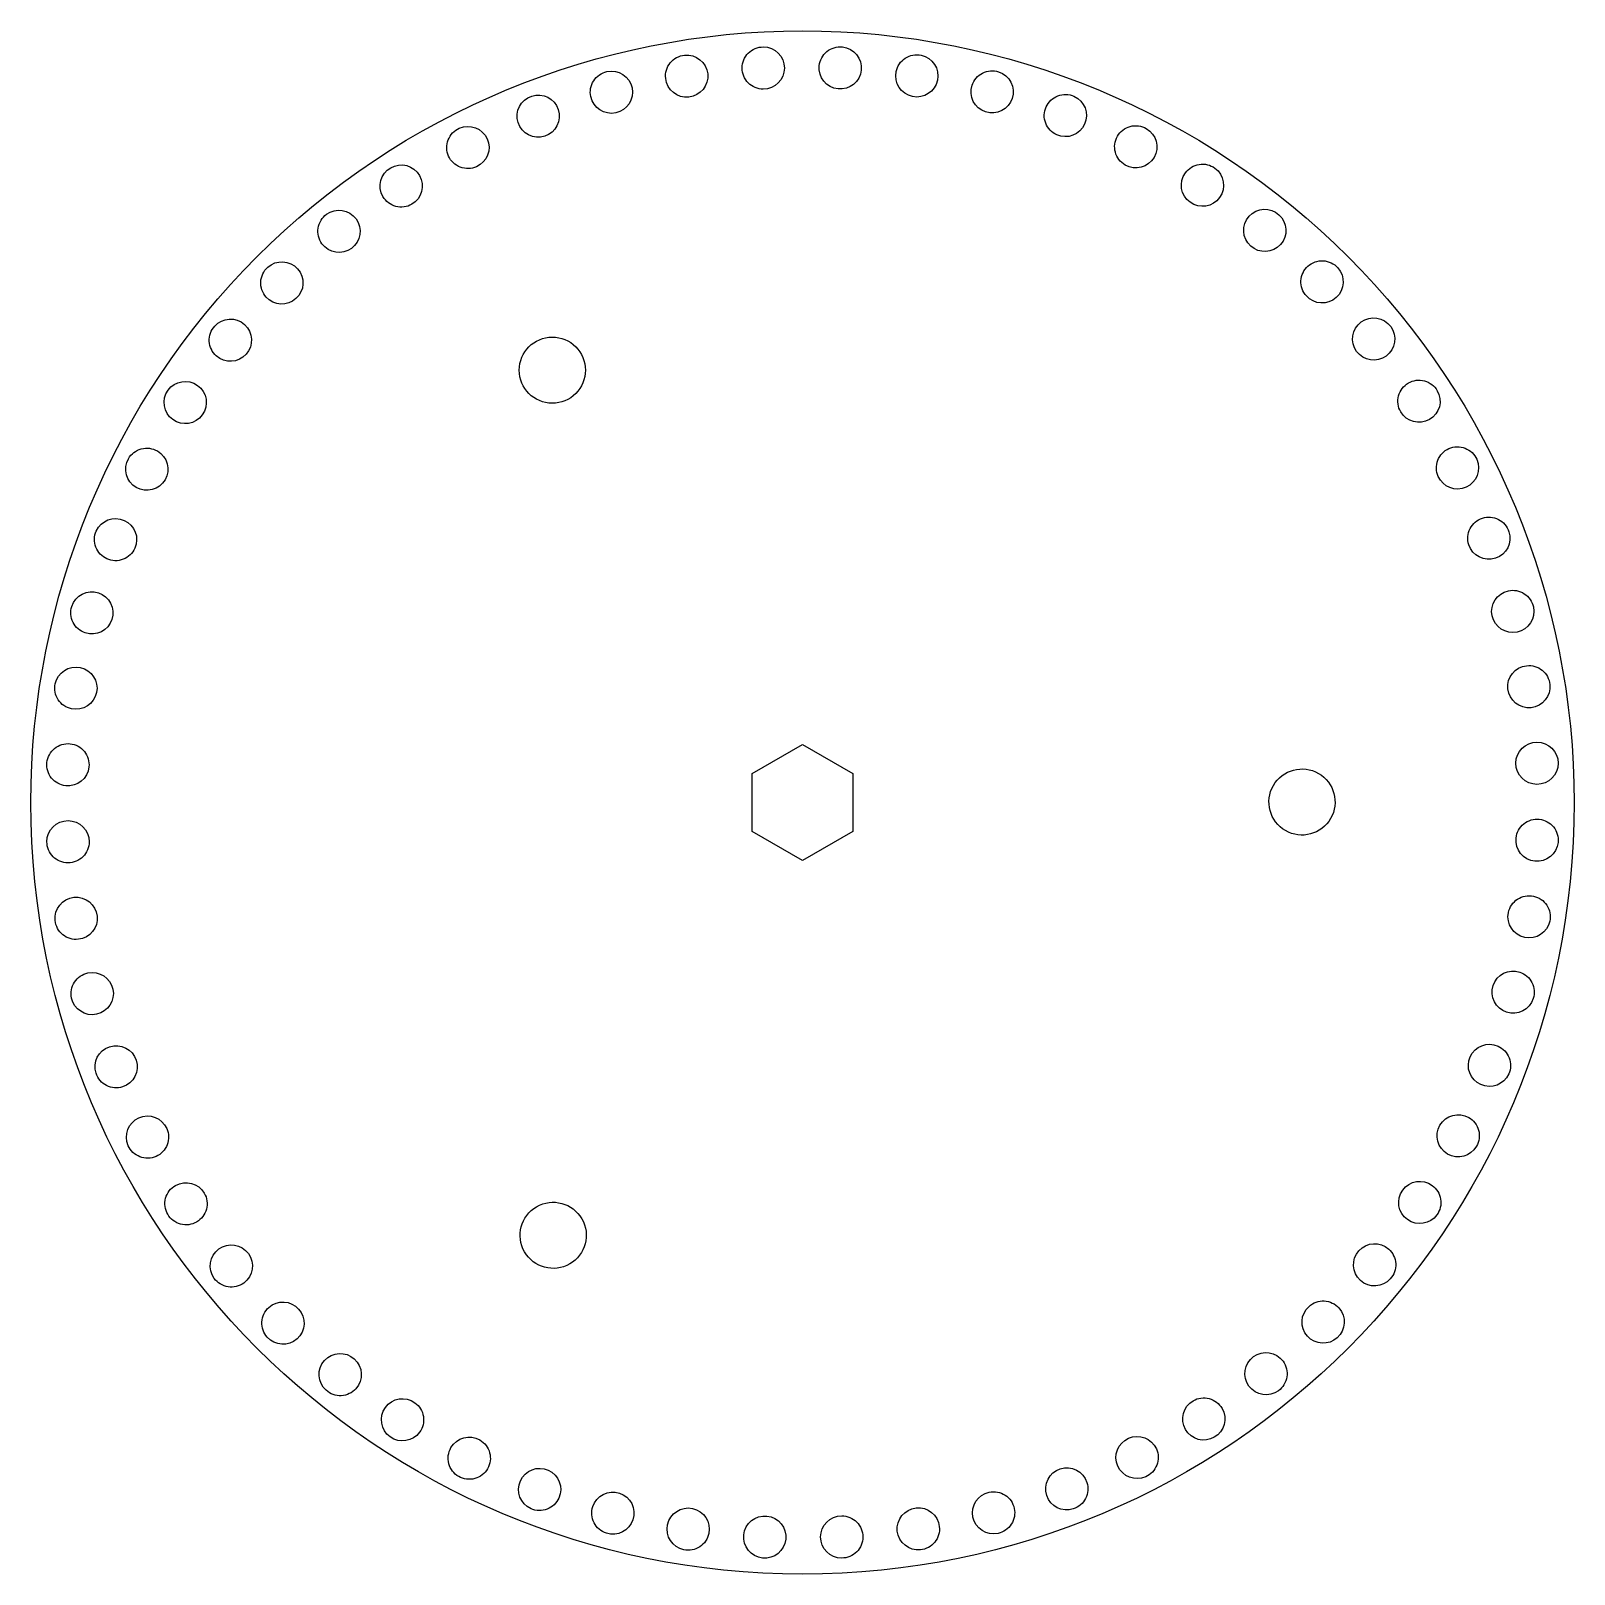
# Model space of a CAD drawing. Extents: x 3 to 143, y 3 to 143.
import ezdxf

# ---------------------------------------------------------------- set-up
doc = ezdxf.new("R2010")
doc.units = 0
doc.layers.add('Layer_1', color=7, linetype='CONTINUOUS')

msp = doc.modelspace()

# ---------------------------------------------------------------- linework, layer by layer
at = {"layer": 'Layer_1', "color": 7}
for points in [[(64.462332, 139.139862)], [(71.418077, 139.676988)], [(78.391859, 139.484102)], [(57.600842, 137.878601)], [(85.307277, 138.563313)], [(50.908775, 135.907028)], [(92.088561, 136.924711)], [(98.661417, 134.586248)], [(44.459453, 133.246746)], [(104.953831, 131.573545)], [(38.323538, 129.926897)], [(110.896862, 127.919609)], [(32.568257, 125.983862)], [(116.425392, 123.664475)], [(27.256659, 121.460831)], [(121.478857, 118.854761)], [(22.446945, 116.407365)], [(126.001886, 113.543163)], [(53.369853, 112.266148)], [(18.191813, 110.878829)], [(129.944927, 107.787879)], [(14.537877, 104.935803)], [(133.264773, 101.651967)], [(11.525172, 98.643392)], [(135.925055, 95.202645)], [(9.186711, 92.070533)], [(137.896624, 88.510578)], [(7.548107, 85.289252)], [(139.157885, 81.649085)], [(6.627319, 78.373837)], [(77.622985, 70.414984), (73.064723, 67.783271), (68.506462, 70.414984), (68.506461, 75.678411), (73.064723, 78.310124), (77.622984, 75.678411)], [(139.695013, 74.693345)], [(143.064726, 73.046692)], [(6.434433, 71.40005)], [(116.8772, 70.493233)], [(139.502129, 67.719563)], [(6.971562, 64.444307)], [(138.58134, 60.804145)], [(8.232825, 57.582817)], [(136.942738, 54.022858)], [(10.204393, 50.89075)], [(134.604274, 47.450005)], [(12.864676, 44.44143)], [(131.591572, 41.157591)], [(16.184525, 38.305512)], [(48.947117, 36.380714)], [(127.937636, 35.21456)], [(20.127563, 32.550227)], [(123.682501, 29.686025)], [(24.650594, 27.238634)], [(118.872788, 24.632565)], [(29.704052, 22.428919)], [(113.561193, 20.109534)], [(35.232585, 18.173784)], [(107.805907, 16.166496)], [(41.175616, 14.519848)], [(101.669992, 12.846647)], [(47.468033, 11.507143)], [(95.220672, 10.186364)], [(54.040889, 9.168684)], [(60.822171, 7.53008)], [(88.528603, 8.214795)], [(67.737588, 6.609293)], [(74.71137, 6.416406)], [(81.667113, 6.953537)]]:
    msp.add_lwpolyline(points, close=True, dxfattribs=at)
for points in [[(23.567245, 122.54417), (36.694792, 135.671718), (54.499567, 143.046697), (73.064722, 143.046697)], [(73.064722, 143.046697), (91.629878, 143.046697), (109.434653, 135.671718), (122.562201, 122.544171)], [(68.148969, 141.0311), (68.508102, 141.390232), (68.995191, 141.59199), (69.503081, 141.59199)], [(69.503081, 141.59199), (70.560706, 141.591987), (71.418078, 140.734612), (71.418077, 139.676988)], [(75.282202, 141.17251), (75.676907, 141.492135), (76.182417, 141.641874), (76.687525, 141.588784)], [(76.687525, 141.588784), (77.739355, 141.478231), (78.502412, 140.535933), (78.391859, 139.484102)], [(60.653316, 138.739512), (60.600226, 139.244621), (60.749965, 139.750131), (61.069591, 140.144836)], [(61.069591, 140.144836), (61.389216, 140.539541), (61.852548, 140.791109), (62.357656, 140.844198)], [(62.357656, 140.844198), (63.409485, 140.954746), (64.351779, 140.19169), (64.462332, 139.139862)], [(67.588077, 139.676988), (67.588077, 140.184879), (67.789836, 140.671967), (68.148969, 141.0311)], [(74.582841, 139.884446), (74.63593, 140.389554), (74.887497, 140.852884), (75.282202, 141.17251)], [(81.560972, 139.359615), (81.666569, 139.856407), (81.965189, 140.290903), (82.391142, 140.567519)], [(82.391142, 140.567519), (82.817094, 140.844136), (83.335486, 140.940214), (83.832278, 140.834618)], [(83.832278, 140.834618), (84.86679, 140.614724), (85.52717, 139.597827), (85.307277, 138.563313)], [(54.121638, 138.523433), (54.398255, 138.949386), (54.832751, 139.248007), (55.329542, 139.353603)], [(55.329542, 139.353603), (56.364054, 139.573493), (57.380949, 138.913113), (57.600842, 137.878601)], [(62.758, 137.035177), (61.706168, 136.924624), (60.76387, 137.687681), (60.653316, 138.739512)], [(64.462332, 139.139862), (64.572885, 138.088031), (63.80983, 137.145732), (62.758, 137.035177)], [(68.148971, 138.322878), (67.789838, 138.68201), (67.588078, 139.169098), (67.588077, 139.676988)], [(71.418077, 139.676988), (71.418076, 138.619366), (70.560705, 137.761994), (69.503084, 137.76199)], [(76.287181, 137.779766), (75.235349, 137.890316), (74.47229, 138.832614), (74.582841, 139.884446)], [(78.391859, 139.484102), (78.281306, 138.432272), (77.339011, 137.669216), (76.287181, 137.779766)], [(83.035977, 137.088312), (82.001463, 137.308204), (81.341081, 138.325101), (81.560972, 139.359615)], [(88.446016, 138.108246), (88.602962, 138.591278), (88.945365, 138.99218), (89.397898, 139.222757)], [(89.397898, 139.222757), (89.850431, 139.453334), (90.376026, 139.494699), (90.859058, 139.337753)], [(90.859058, 139.337753), (91.864919, 139.010927), (92.415386, 137.930572), (92.088561, 136.924711)], [(48.495738, 137.136534), (49.501598, 137.463355), (50.581951, 136.912887), (50.908775, 135.907028)], [(53.85454, 137.082297), (53.748944, 137.579089), (53.845022, 138.097481), (54.121638, 138.523433)], [(57.600842, 137.878601), (57.820733, 136.84409), (57.160356, 135.827195), (56.125845, 135.6073)], [(69.503084, 137.76199), (68.995194, 137.761989), (68.508105, 137.963746), (68.148971, 138.322878)], [(85.307277, 138.563313), (85.087383, 137.528802), (84.070489, 136.868422), (83.035977, 137.088312)], [(89.675524, 135.695206), (88.669662, 136.022029), (88.119193, 137.102384), (88.446016, 138.108246)], [(96.225707, 137.152956), (96.699863, 137.334968), (97.226903, 137.321167), (97.690883, 137.114589)], [(47.26623, 134.723494), (46.939407, 135.729356), (47.489876, 136.80971), (48.495738, 137.136534)], [(50.908775, 135.907028), (51.235597, 134.901168), (50.685131, 133.820815), (49.679272, 133.49399)], [(56.125845, 135.6073), (55.091332, 135.387406), (54.074435, 136.047785), (53.85454, 137.082297)], [(92.088561, 136.924711), (91.761737, 135.918852), (90.681384, 135.368384), (89.675524, 135.695206)], [(95.124175, 134.678873), (94.942163, 135.153029), (94.955964, 135.680069), (95.162541, 136.144049)], [(95.162541, 136.144049), (95.369118, 136.60803), (95.75155, 136.970945), (96.225707, 137.152956)], [(97.690883, 137.114589), (98.65707, 136.684412), (99.091593, 135.552436), (98.661417, 134.586248)], [(41.931118, 134.217289), (42.897307, 134.647459), (44.029279, 134.212933), (44.459453, 133.246746)], [(49.679272, 133.49399), (48.673411, 133.167165), (47.593055, 133.717633), (47.26623, 134.723494)], [(96.133083, 133.615709), (95.669102, 133.822286), (95.306187, 134.204718), (95.124175, 134.678873)], [(98.661417, 134.586248), (98.231242, 133.620063), (97.09927, 133.185538), (96.133083, 133.615709)], [(102.799756, 134.380795), (103.29034, 134.512246), (103.813051, 134.44343), (104.252897, 134.189484)], [(40.960576, 131.688946), (40.753998, 132.152927), (40.740198, 132.679967), (40.92221, 133.154124)], [(40.92221, 133.154124), (41.104222, 133.62828), (41.467137, 134.010712), (41.931118, 134.217289)], [(44.459453, 133.246746), (44.889625, 132.28056), (44.455103, 131.148587), (43.488919, 130.71841)], [(101.445646, 132.035406), (101.314194, 132.525989), (101.383009, 133.048699), (101.636953, 133.488545)], [(101.636953, 133.488545), (101.890898, 133.928391), (102.309171, 134.249343), (102.799756, 134.380795)], [(104.252897, 134.189484), (105.168825, 133.660669), (105.482644, 132.489474), (104.953831, 131.573545)], [(42.023743, 130.680041), (41.549587, 130.862052), (41.167154, 131.224966), (40.960576, 131.688946)], [(102.337896, 130.872606), (101.89805, 131.126551), (101.577098, 131.544822), (101.445646, 132.035406)], [(35.006662, 128.011899), (34.47785, 128.927829), (34.79167, 130.099025), (35.707599, 130.627838)], [(35.707599, 130.627838), (36.62353, 131.15665), (37.794726, 130.842827), (38.323538, 129.926897)], [(43.488919, 130.71841), (43.024939, 130.511832), (42.497899, 130.49803), (42.023743, 130.680041)], [(104.953831, 131.573545), (104.425018, 130.657617), (103.253825, 130.343796), (102.337896, 130.872606)], [(107.798327, 130.170826), (108.096857, 130.581718), (108.546387, 130.857191), (109.048024, 130.936642)], [(109.048024, 130.936642), (109.549661, 131.016094), (110.062315, 130.893016), (110.473206, 130.594485)], [(110.473206, 130.594485), (111.328842, 129.972828), (111.518519, 128.775245), (110.896862, 127.919609)], [(38.323538, 129.926897), (38.852348, 129.010968), (38.538529, 127.839777), (37.622603, 127.310962)], [(108.221988, 127.49595), (107.366351, 128.117606), (107.176671, 129.315189), (107.798327, 130.170826)], [(36.169464, 127.119652), (35.67888, 127.251103), (35.260608, 127.572054), (35.006662, 128.011899)], [(110.896862, 127.919609), (110.275206, 127.063974), (109.077625, 126.874295), (108.221988, 127.49595)], [(29.127563, 125.157826), (29.207015, 125.659464), (29.482488, 126.108994), (29.89338, 126.407524)], [(29.89338, 126.407524), (30.749018, 127.02918), (31.946601, 126.8395), (32.568257, 125.983862)], [(37.622603, 127.310962), (37.182758, 127.057017), (36.660048, 126.9882), (36.169464, 127.119652)], [(113.72089, 123.522737), (112.934921, 124.230426), (112.871462, 125.441275), (113.57915, 126.227245)], [(113.57915, 126.227245), (114.28684, 127.013213), (115.497689, 127.076671), (116.283658, 126.368982)], [(116.283658, 126.368982), (117.069625, 125.661292), (117.133082, 124.450443), (116.425392, 123.664475)], [(29.469722, 123.732642), (29.17119, 124.143534), (29.048112, 124.656188), (29.127563, 125.157826)], [(32.568257, 125.983862), (33.189914, 125.128225), (33.000235, 123.930642), (32.144598, 123.308986)], [(32.144598, 123.308986), (31.288962, 122.687329), (30.091379, 122.877006), (29.469722, 123.732642)], [(116.425392, 123.664475), (115.717703, 122.87851), (114.506858, 122.815052), (113.72089, 123.522737)], [(3.064721, 73.046692), (3.06472, 91.611847), (10.439698, 109.416623), (23.567245, 122.54417)], [(24.552153, 121.602574), (25.338123, 122.310261), (26.548971, 122.246801), (27.256659, 121.460831)], [(118.91609, 121.701004), (119.293526, 122.040849), (119.790506, 122.216839), (120.2977, 122.190258)], [(120.2977, 122.190258), (120.804894, 122.163678), (121.280755, 121.936703), (121.6206, 121.559267)], [(122.562201, 122.544171), (135.689748, 109.416623), (143.064727, 91.611848), (143.064726, 73.046692)], [(23.921159, 120.279672), (23.94774, 120.786867), (24.174715, 121.262729), (24.552153, 121.602574)], [(27.256659, 121.460831), (27.964348, 120.674863), (27.90089, 119.464014), (27.114922, 118.756325)], [(118.2851, 120.378104), (118.311681, 120.885298), (118.538654, 121.361159), (118.91609, 121.701004)], [(121.6206, 121.559267), (122.328287, 120.773297), (122.264827, 119.562448), (121.478857, 118.854761)], [(24.410415, 118.89806), (24.070569, 119.275496), (23.894578, 119.772476), (23.921159, 120.279672)], [(118.774355, 118.996495), (118.43451, 119.37393), (118.25852, 119.87091), (118.2851, 120.378104)], [(27.114922, 118.756325), (26.328954, 118.048636), (25.118106, 118.112093), (24.410415, 118.89806)], [(121.478857, 118.854761), (120.69289, 118.147074), (119.482045, 118.210531), (118.774355, 118.996495)], [(19.253185, 114.884021), (19.226604, 115.391216), (19.402594, 115.888197), (19.74244, 116.265633)], [(19.74244, 116.265633), (20.450131, 117.051598), (21.660978, 117.115053), (22.446945, 116.407365)], [(22.446945, 116.407365), (23.232911, 115.699676), (23.29637, 114.488831), (22.588685, 113.702862)], [(123.327014, 113.966821), (122.705357, 114.822458), (122.895035, 116.02004), (123.750671, 116.641698)], [(123.750671, 116.641698), (124.606308, 117.263354), (125.803891, 117.073674), (126.425547, 116.218037)], [(126.425547, 116.218037), (127.047201, 115.362399), (126.857522, 114.164818), (126.001886, 113.543163)], [(19.884178, 113.56112), (19.506741, 113.900965), (19.279766, 114.376827), (19.253185, 114.884021)], [(47.369851, 112.266148), (47.369851, 113.923002), (48.712997, 115.266148), (50.369851, 115.266148)], [(50.369851, 115.266148), (51.1655, 115.266148), (51.928562, 114.950078), (52.491172, 114.387469)], [(22.588685, 113.702862), (21.880997, 112.916892), (20.670148, 112.853432), (19.884178, 113.56112)], [(52.491172, 114.387469), (53.053782, 113.82486), (53.369852, 113.061798), (53.369853, 112.266148)], [(126.001886, 113.543163), (125.14625, 112.92151), (123.948671, 113.111188), (123.327014, 113.966821)], [(50.369851, 109.266149), (48.712997, 109.266149), (47.369851, 110.609295), (47.369851, 112.266148)], [(53.369853, 112.266148), (53.369852, 111.470499), (53.053782, 110.707437), (52.491172, 110.144828)], [(15.516936, 110.455176), (16.138594, 111.310811), (17.336177, 111.500487), (18.191813, 110.878829)], [(18.191813, 110.878829), (19.047443, 110.257172), (19.23712, 109.059596), (18.615469, 108.203961)], [(127.137679, 109.941952), (127.26913, 110.432536), (127.59008, 110.850809), (128.029925, 111.104755)], [(128.029925, 111.104755), (128.469771, 111.3587), (128.992481, 111.427516), (129.483065, 111.296064)], [(129.483065, 111.296064), (129.973649, 111.164613), (130.391921, 110.843661), (130.645866, 110.403815)], [(15.940595, 107.780299), (15.084958, 108.401956), (14.895279, 109.599539), (15.516936, 110.455176)], [(52.491172, 110.144828), (51.928562, 109.582219), (51.1655, 109.266148), (50.369851, 109.266149)], [(127.328991, 108.488814), (127.075045, 108.928659), (127.006228, 109.451368), (127.137679, 109.941952)], [(130.645866, 110.403815), (131.174676, 109.487885), (130.860855, 108.316692), (129.944927, 107.787879)], [(18.615469, 108.203961), (17.993813, 107.348325), (16.796232, 107.158645), (15.940595, 107.780299)], [(129.944927, 107.787879), (129.028998, 107.259069), (127.857805, 107.572887), (127.328991, 108.488814)], [(11.921936, 104.234869), (12.175882, 104.674714), (12.594154, 104.995665), (13.084738, 105.127115)], [(13.084738, 105.127115), (13.575322, 105.258566), (14.098032, 105.189749), (14.537877, 104.935803)], [(130.698064, 104.087674), (130.880075, 104.561831), (131.242989, 104.944263), (131.70697, 105.150841)], [(131.70697, 105.150841), (132.17095, 105.357419), (132.69799, 105.37122), (133.172146, 105.189208)], [(133.172146, 105.189208), (133.646303, 105.007197), (134.028735, 104.644282), (134.235312, 104.180301)], [(12.622878, 101.618931), (11.706947, 102.147743), (11.393125, 103.318938), (11.921936, 104.234869)], [(14.537877, 104.935803), (15.453804, 104.406991), (15.767625, 103.2358), (15.238816, 102.31987)], [(130.736433, 102.622498), (130.529855, 103.086478), (130.516053, 103.613518), (130.698064, 104.087674)], [(134.235312, 104.180301), (134.665483, 103.214114), (134.230958, 102.082142), (133.264773, 101.651967)], [(15.238816, 102.31987), (14.710004, 101.40394), (13.538809, 101.090119), (12.622878, 101.618931)], [(133.264773, 101.651967), (132.298586, 101.221792), (131.166611, 101.656313), (130.736433, 102.622498)], [(8.996831, 97.672856), (9.427008, 98.639044), (10.558984, 99.073567), (11.525172, 98.643392)], [(11.525172, 98.643392), (12.491359, 98.213217), (12.925884, 97.081243), (12.495712, 96.115055)], [(133.627011, 97.893306), (133.857588, 98.34584), (134.258489, 98.688243), (134.741521, 98.84519)], [(134.741521, 98.84519), (135.224553, 99.002137), (135.750149, 98.960771), (136.202682, 98.730194)], [(136.202682, 98.730194), (136.655215, 98.499616), (136.997617, 98.098714), (137.154563, 97.615682)], [(8.958464, 96.207679), (8.776452, 96.681835), (8.790254, 97.208875), (8.996831, 97.672856)], [(133.512018, 96.432145), (133.35507, 96.915177), (133.396434, 97.440772), (133.627011, 97.893306)], [(137.154563, 97.615682), (137.481385, 96.609821), (136.930915, 95.529468), (135.925055, 95.202645)], [(9.96737, 95.144513), (9.50339, 95.35109), (9.140475, 95.733523), (8.958464, 96.207679)], [(12.495712, 96.115055), (12.289135, 95.651074), (11.906703, 95.288159), (11.432547, 95.106147)], [(135.925055, 95.202645), (134.919196, 94.875823), (133.838845, 95.426288), (133.512018, 96.432145)], [(11.432547, 95.106147), (10.958391, 94.924135), (10.431351, 94.937936), (9.96737, 95.144513)], [(6.773668, 90.841033), (7.100495, 91.846894), (8.180851, 92.397359), (9.186711, 92.070533)], [(9.186711, 92.070533), (10.192568, 91.743708), (10.743034, 90.663357), (10.416214, 89.657499)], [(135.625325, 89.985577), (135.405431, 91.02009), (136.065811, 92.036988), (137.100324, 92.256882)], [(137.100324, 92.256882), (137.597116, 92.362479), (138.115509, 92.266401), (138.541462, 91.989784)], [(138.541462, 91.989784), (138.967415, 91.713167), (139.266036, 91.27867), (139.371632, 90.781878)], [(6.888663, 89.379873), (6.658086, 89.832406), (6.616721, 90.358001), (6.773668, 90.841033)], [(10.416214, 89.657499), (10.08939, 88.651637), (9.009036, 88.101168), (8.003174, 88.427991)], [(137.896624, 88.510578), (136.862113, 88.290688), (135.845219, 88.951066), (135.625325, 89.985577)], [(139.371632, 90.781878), (139.591521, 89.747364), (138.931138, 88.730468), (137.896624, 88.510578)], [(8.003174, 88.427991), (7.520142, 88.584937), (7.11924, 88.92734), (6.888663, 89.379873)], [(5.276802, 83.814253), (5.496696, 84.848766), (6.513594, 85.509145), (7.548107, 85.289252)], [(137.053207, 83.35342), (136.942654, 84.405251), (137.70571, 85.34755), (138.757542, 85.458104)], [(138.757542, 85.458104), (139.26265, 85.511193), (139.768159, 85.361454), (140.162864, 85.041828)], [(7.548107, 85.289252), (8.582619, 85.069359), (9.242999, 84.052464), (9.023109, 83.017952)], [(140.162864, 85.041828), (140.557569, 84.722203), (140.809137, 84.258872), (140.862225, 83.753763)], [(5.543901, 82.373116), (5.267284, 82.799069), (5.171205, 83.317461), (5.276802, 83.814253)], [(9.023109, 83.017952), (8.803217, 81.983438), (7.78632, 81.323056), (6.751806, 81.542947)], [(139.157885, 81.649085), (138.106056, 81.538535), (137.16376, 82.301591), (137.053207, 83.35342)], [(140.862225, 83.753763), (140.972775, 82.701932), (140.209716, 81.759636), (139.157885, 81.649085)], [(6.751806, 81.542947), (6.255014, 81.648543), (5.820518, 81.947164), (5.543901, 82.373116)], [(5.221997, 77.957563), (5.616702, 78.277188), (6.122211, 78.426926), (6.627319, 78.373837)], [(137.780017, 76.608341), (137.780017, 77.665966), (138.637391, 78.523341), (139.695016, 78.523342)], [(139.695016, 78.523342), (140.75264, 78.523341), (141.610014, 77.665968), (141.610015, 76.608344)], [(4.522635, 76.669499), (4.575724, 77.174607), (4.827292, 77.637937), (5.221997, 77.957563)], [(6.627319, 78.373837), (7.132427, 78.320748), (7.595757, 78.06918), (7.915382, 77.674475)], [(7.915382, 77.674475), (8.235008, 77.27977), (8.384746, 76.774261), (8.331656, 76.269153)], [(4.938911, 75.264176), (4.619285, 75.658881), (4.469546, 76.164391), (4.522635, 76.669499)], [(8.331656, 76.269153), (8.221104, 75.217322), (7.278807, 74.454265), (6.226977, 74.564816)], [(115.779126, 74.591308), (116.607553, 76.026185), (118.442322, 76.51781), (119.8772, 75.689385)], [(119.8772, 75.689385), (121.312077, 74.860958), (121.803703, 73.026187), (120.975276, 71.591309)], [(139.695013, 74.693345), (138.637391, 74.693347), (137.78002, 75.550719), (137.780017, 76.608341)], [(141.610015, 76.608344), (141.610014, 75.550718), (140.752638, 74.693345), (139.695013, 74.693345)], [(6.226977, 74.564816), (5.721868, 74.617904), (5.258537, 74.869471), (4.938911, 75.264176)], [(116.8772, 70.493233), (115.442323, 71.32166), (114.950699, 73.156431), (115.779126, 74.591308)], [(73.064722, 3.046699), (34.404792, 3.046699), (3.064725, 34.386762), (3.064721, 73.046692)], [(143.064726, 73.046692), (143.064721, 34.386761), (111.724653, 3.046698), (73.064722, 3.046699)], [(4.519429, 69.485054), (4.519432, 70.542679), (5.376808, 71.400051), (6.434433, 71.40005)], [(6.434433, 71.40005), (7.492056, 71.400048), (8.349428, 70.542676), (8.349431, 69.485054)], [(120.975276, 71.591309), (120.146849, 70.156431), (118.312078, 69.664806), (116.8772, 70.493233)], [(138.497152, 71.112303), (138.891856, 71.431928), (139.397365, 71.581668), (139.902473, 71.528579)], [(139.902473, 71.528579), (140.407581, 71.47549), (140.870912, 71.223923), (141.190538, 70.829218)], [(137.797792, 69.824239), (137.85088, 70.329346), (138.102448, 70.792677), (138.497152, 71.112303)], [(141.190538, 70.829218), (141.510164, 70.434513), (141.659903, 69.929003), (141.606813, 69.423895)], [(5.08032, 68.13094), (4.721187, 68.490073), (4.519428, 68.977163), (4.519429, 69.485054)], [(8.349431, 69.485054), (8.349432, 68.977164), (8.147674, 68.490075), (7.788542, 68.130942)], [(139.502129, 67.719563), (138.4503, 67.830115), (137.687244, 68.772409), (137.797792, 69.824239)], [(141.606813, 69.423895), (141.496258, 68.372065), (140.55396, 67.60901), (139.502129, 67.719563)], [(6.434433, 67.57005), (5.926542, 67.570049), (5.439453, 67.771807), (5.08032, 68.13094)], [(7.788542, 68.130942), (7.429411, 67.77181), (6.942323, 67.57005), (6.434433, 67.57005)], [(5.267223, 62.339631), (5.156674, 63.391461), (5.919732, 64.333756), (6.971562, 64.444307)], [(6.971562, 64.444307), (8.023391, 64.554857), (8.965686, 63.791803), (9.076241, 62.739975)], [(137.936507, 64.283351), (138.362459, 64.559968), (138.880851, 64.656046), (139.377643, 64.55045)], [(139.377643, 64.55045), (139.874434, 64.444854), (140.30893, 64.146233), (140.585547, 63.72028)], [(138.58134, 60.804145), (137.546828, 61.024038), (136.886448, 62.040933), (137.106338, 63.075445)], [(137.106338, 63.075445), (137.211933, 63.572237), (137.510554, 64.006734), (137.936507, 64.283351)], [(140.585547, 63.72028), (140.862163, 63.294328), (140.958241, 62.775936), (140.852645, 62.279145)], [(5.966584, 61.051566), (5.571879, 61.371191), (5.320311, 61.834523), (5.267223, 62.339631)], [(9.076241, 62.739975), (9.186794, 61.688144), (8.423739, 60.745845), (7.371908, 60.635291)], [(140.852645, 62.279145), (140.632751, 61.244632), (139.615853, 60.584252), (138.58134, 60.804145)], [(7.371908, 60.635291), (6.8668, 60.582201), (6.361289, 60.73194), (5.966584, 61.051566)], [(7.024919, 56.752649), (7.301536, 57.178601), (7.736033, 57.477221), (8.232825, 57.582817)], [(8.232825, 57.582817), (9.267335, 57.802705), (10.284227, 57.142327), (10.504121, 56.107818)], [(135.713232, 56.435896), (136.040056, 57.441757), (137.12041, 57.992227), (138.126272, 57.665404)], [(138.126272, 57.665404), (138.609305, 57.508458), (139.010207, 57.166056), (139.240784, 56.713522)], [(6.757818, 55.311514), (6.652223, 55.808306), (6.748302, 56.326698), (7.024919, 56.752649)], [(10.504121, 56.107818), (10.724015, 55.073304), (10.063635, 54.056407), (9.029122, 53.836512)], [(136.942738, 54.022858), (135.936879, 54.349683), (135.386411, 55.430035), (135.713232, 56.435896)], [(139.240784, 56.713522), (139.471362, 56.260989), (139.512727, 55.735394), (139.35578, 55.252361)], [(9.029122, 53.836512), (7.994608, 53.61662), (6.977711, 54.277001), (6.757818, 55.311514)], [(139.35578, 55.252361), (139.028955, 54.2465), (137.948599, 53.696033), (136.942738, 54.022858)], [(8.974883, 48.477713), (8.648062, 49.483574), (9.198532, 50.563927), (10.204393, 50.89075)], [(10.204393, 50.89075), (11.210253, 51.217574), (12.290607, 50.667107), (12.617433, 49.661247)], [(133.633737, 49.97834), (134.063911, 50.944529), (135.195887, 51.379056), (136.162077, 50.948882)], [(136.162077, 50.948882), (136.626058, 50.742304), (136.988972, 50.359872), (137.170984, 49.885716)], [(12.617433, 49.661247), (12.944256, 48.655386), (12.393788, 47.575032), (11.387928, 47.248207)], [(134.604274, 47.450005), (133.638089, 47.880181), (133.203566, 49.012153), (133.633737, 49.97834)], [(137.170984, 49.885716), (137.352995, 49.411559), (137.339194, 48.88452), (137.132616, 48.420539)], [(9.926766, 47.363202), (9.474233, 47.593779), (9.13183, 47.99468), (8.974883, 48.477713)], [(137.132616, 48.420539), (136.702439, 47.454351), (135.570462, 47.019828), (134.604274, 47.450005)], [(11.387928, 47.248207), (10.904895, 47.09126), (10.3793, 47.132625), (9.926766, 47.363202)], [(12.864676, 44.44143), (13.830864, 44.871605), (14.962839, 44.437081), (15.393016, 43.470894)], [(130.890632, 43.773524), (131.419444, 44.689455), (132.590639, 45.003278), (133.50657, 44.474466)], [(11.894134, 41.91309), (11.46396, 42.87928), (11.898486, 44.011256), (12.864676, 44.44143)], [(15.393016, 43.470894), (15.599594, 43.006913), (15.613396, 42.479872), (15.431384, 42.005715)], [(131.591572, 41.157591), (130.675645, 41.686404), (130.361824, 42.857595), (130.890632, 43.773524)], [(133.50657, 44.474466), (133.946417, 44.220521), (134.267369, 43.802249), (134.398821, 43.311664)], [(15.431384, 42.005715), (15.249373, 41.531558), (14.886458, 41.149126), (14.422476, 40.942548)], [(134.398821, 43.311664), (134.530272, 42.821079), (134.461456, 42.298369), (134.20751, 41.858523)], [(12.957299, 40.904182), (12.483143, 41.086194), (12.10071, 41.449109), (11.894134, 41.91309)], [(14.422476, 40.942548), (13.958495, 40.735971), (13.431455, 40.72217), (12.957299, 40.904182)], [(134.20751, 41.858523), (133.678694, 40.942596), (132.5075, 40.628778), (131.591572, 41.157591)], [(15.292274, 37.142714), (15.423726, 37.633297), (15.744679, 38.051569), (16.184525, 38.305512)], [(16.184525, 38.305512), (17.100453, 38.834321), (18.271644, 38.520502), (18.800457, 37.604576)], [(127.937636, 35.21456), (127.082001, 35.836216), (126.892322, 37.033797), (127.513977, 37.889434)], [(127.513977, 37.889434), (128.135633, 38.745072), (129.333216, 38.934751), (130.188854, 38.313095)], [(130.188854, 38.313095), (130.599747, 38.014565), (130.875219, 37.565035), (130.954671, 37.063397)], [(15.48358, 35.689574), (15.229636, 36.12942), (15.160821, 36.65213), (15.292274, 37.142714)], [(18.800457, 37.604576), (19.054403, 37.164731), (19.12322, 36.642021), (18.991769, 36.151437)], [(48.947117, 36.380714), (50.381994, 37.209139), (52.216763, 36.717513), (53.04519, 35.282637)], [(130.954671, 37.063397), (131.034122, 36.561759), (130.911044, 36.049105), (130.612513, 35.638213)], [(16.646382, 34.797324), (16.155797, 34.928775), (15.737525, 35.249728), (15.48358, 35.689574)], [(18.991769, 36.151437), (18.860319, 35.660853), (18.539368, 35.24258), (18.099523, 34.988635)], [(47.849041, 32.282638), (47.020614, 33.717516), (47.512239, 35.552287), (48.947117, 36.380714)], [(53.04519, 35.282637), (53.873618, 33.84776), (53.381993, 32.012989), (51.947116, 31.184561)], [(130.612513, 35.638213), (129.990854, 34.782578), (128.793272, 34.592902), (127.937636, 35.21456)], [(18.099523, 34.988635), (17.659677, 34.734689), (17.136967, 34.665872), (16.646382, 34.797324)], [(19.703898, 29.875355), (19.082247, 30.730993), (19.271927, 31.928572), (20.127563, 32.550227)], [(20.127563, 32.550227), (20.983198, 33.17188), (22.180777, 32.982203), (22.802434, 32.126571)], [(51.947116, 31.184561), (50.512239, 30.356134), (48.677468, 30.84776), (47.849041, 32.282638)], [(123.682501, 29.686025), (122.896532, 30.393714), (122.833074, 31.604563), (123.540763, 32.390532)], [(123.540763, 32.390532), (124.248452, 33.176501), (125.459301, 33.23996), (126.245271, 32.532272)], [(126.245271, 32.532272), (126.622708, 32.192427), (126.849683, 31.716565), (126.876264, 31.209371)], [(22.802434, 32.126571), (23.42409, 31.270935), (23.234414, 30.073355), (22.37878, 29.451696)], [(126.876264, 31.209371), (126.902845, 30.702176), (126.726854, 30.205195), (126.387008, 29.827759)], [(20.953597, 29.109538), (20.451959, 29.18899), (20.002429, 29.464462), (19.703898, 29.875355)], [(22.37878, 29.451696), (21.967889, 29.153165), (21.455235, 29.030087), (20.953597, 29.109538)], [(126.387008, 29.827759), (125.679318, 29.041792), (124.468469, 28.978335), (123.682501, 29.686025)], [(24.019599, 25.915735), (24.046181, 26.422929), (24.273157, 26.89879), (24.650594, 27.238634)], [(24.650594, 27.238634), (25.436562, 27.946316), (26.647404, 27.882857), (27.355092, 27.096894)], [(27.355092, 27.096894), (28.062782, 26.310926), (27.999325, 25.100077), (27.213357, 24.392387)], [(118.872788, 24.632565), (118.165102, 25.418532), (118.228559, 26.629377), (119.014523, 27.337067)], [(119.014523, 27.337067), (119.391958, 27.676912), (119.888938, 27.852903), (120.396132, 27.826323)], [(120.396132, 27.826323), (120.903326, 27.799742), (121.379188, 27.572768), (121.719033, 27.195332)], [(121.719033, 27.195332), (122.426722, 26.409363), (122.363264, 25.198514), (121.577296, 24.490825)], [(24.508851, 24.534124), (24.169007, 24.91156), (23.993017, 25.408541), (24.019599, 25.915735)], [(27.213357, 24.392387), (26.427389, 23.684698), (25.216541, 23.748156), (24.508851, 24.534124)], [(121.577296, 24.490825), (120.791326, 23.783136), (119.580477, 23.846596), (118.872788, 24.632565)], [(29.845784, 19.724411), (29.059818, 20.432103), (28.996362, 21.642951), (29.704052, 22.428919)], [(29.704052, 22.428919), (30.411742, 23.214886), (31.622589, 23.278344), (32.408557, 22.570656)], [(32.408557, 22.570656), (33.194524, 21.862967), (33.257982, 20.65212), (32.550295, 19.866151)], [(113.561193, 20.109534), (112.93954, 20.965169), (113.129217, 22.162748), (113.984849, 22.784405)], [(113.984849, 22.784405), (114.840485, 23.406062), (116.038068, 23.216385), (116.659726, 22.360749)], [(116.659726, 22.360749), (116.958256, 21.949857), (117.081333, 21.437203), (117.001882, 20.935566)], [(31.227395, 19.235159), (30.720201, 19.208577), (30.223221, 19.384567), (29.845784, 19.724411)], [(32.550295, 19.866151), (32.21045, 19.488715), (31.734589, 19.26174), (31.227395, 19.235159)], [(116.236064, 19.68587), (115.380427, 19.064218), (114.182848, 19.253899), (113.561193, 20.109534)], [(117.001882, 20.935566), (116.92243, 20.433929), (116.646957, 19.984399), (116.236064, 19.68587)], [(35.232585, 18.173784), (35.854241, 19.02942), (37.051822, 19.219099), (37.907459, 18.597445)], [(37.907459, 18.597445), (38.318352, 18.298915), (38.593825, 17.849386), (38.673277, 17.347748)], [(107.805907, 16.166496), (107.277097, 17.082425), (107.590917, 18.253618), (108.506844, 18.782431)], [(108.506844, 18.782431), (108.946689, 19.036377), (109.469399, 19.105193), (109.959983, 18.973742)], [(109.959983, 18.973742), (110.450567, 18.842291), (110.86884, 18.52134), (111.122785, 18.081494)], [(35.656244, 15.498907), (34.800607, 16.120564), (34.610928, 17.318147), (35.232585, 18.173784)], [(38.673277, 17.347748), (38.752729, 16.84611), (38.629652, 16.333455), (38.33112, 15.922563)], [(111.122785, 18.081494), (111.651596, 17.165563), (111.337774, 15.994368), (110.421843, 15.465556)], [(38.33112, 15.922563), (37.709463, 15.066927), (36.51188, 14.87725), (35.656244, 15.498907)], [(41.175616, 14.519848), (41.704429, 15.435777), (42.875622, 15.749598), (43.791552, 15.220788)], [(102.640526, 15.374984), (103.606714, 15.805161), (104.738691, 15.370638), (105.168869, 14.40445)], [(110.421843, 15.465556), (109.505913, 14.936746), (108.33472, 15.250567), (107.805907, 16.166496)], [(40.984304, 13.066709), (40.852854, 13.557294), (40.921671, 14.080003), (41.175616, 14.519848)], [(43.791552, 15.220788), (44.231398, 14.966843), (44.55235, 14.548571), (44.683803, 14.057987)], [(44.683803, 14.057987), (44.815255, 13.567403), (44.746439, 13.044693), (44.492494, 12.604847)], [(101.669992, 12.846647), (101.239819, 13.812834), (101.674341, 14.944807), (102.640526, 15.374984)], [(105.168869, 14.40445), (105.375446, 13.94047), (105.389248, 13.41343), (105.207236, 12.939273)], [(41.876551, 11.903907), (41.436706, 12.157853), (41.115755, 12.576125), (40.984304, 13.066709)], [(44.492494, 12.604847), (44.238549, 12.165), (43.820277, 11.844048), (43.329692, 11.712596)], [(47.468033, 11.507143), (47.898208, 12.473329), (49.03018, 12.907853), (49.996367, 12.477683)], [(96.450173, 12.599407), (97.456034, 12.926232), (98.536389, 12.375765), (98.863215, 11.369904)], [(104.198329, 11.876107), (103.232141, 11.445935), (102.100167, 11.88046), (101.669992, 12.846647)], [(105.207236, 12.939273), (105.025225, 12.465117), (104.66231, 12.082685), (104.198329, 11.876107)], [(43.329692, 11.712596), (42.839107, 11.581145), (42.316396, 11.649961), (41.876551, 11.903907)], [(48.438564, 8.978806), (47.47238, 9.408984), (47.037859, 10.540957), (47.468033, 11.507143)], [(49.996367, 12.477683), (50.962554, 12.047509), (51.39708, 10.915536), (50.966909, 9.949348)], [(95.220672, 10.186364), (94.893847, 11.192225), (95.444313, 12.27258), (96.450173, 12.599407)], [(98.863215, 11.369904), (99.020163, 10.886872), (98.978798, 10.361276), (98.748221, 9.908742)], [(50.966909, 9.949348), (50.760332, 9.485366), (50.3779, 9.12245), (49.903743, 8.940438)], [(54.040889, 9.168684), (54.367716, 10.17454), (55.448065, 10.725005), (56.453923, 10.398185)], [(56.453923, 10.398185), (57.459785, 10.071361), (58.010255, 8.991007), (57.683432, 7.985145)], [(88.528603, 8.214795), (88.308713, 9.249306), (88.96909, 10.2662), (90.003599, 10.486095)], [(90.003599, 10.486095), (90.500391, 10.591692), (91.018783, 10.495615), (91.444736, 10.218999)], [(91.444736, 10.218999), (91.870689, 9.942383), (92.16931, 9.507887), (92.274907, 9.011096)], [(97.63371, 8.956859), (96.627849, 8.630037), (95.547497, 9.180505), (95.220672, 10.186364)], [(98.748221, 9.908742), (98.517644, 9.456208), (98.116742, 9.113806), (97.63371, 8.956859)], [(49.903743, 8.940438), (49.429586, 8.758426), (48.902545, 8.772228), (48.438564, 8.978806)], [(54.155882, 7.707523), (53.925305, 8.160057), (53.883941, 8.685652), (54.040889, 9.168684)], [(60.822171, 7.53008), (61.042064, 8.564592), (62.058958, 9.224972), (63.09347, 9.005082)], [(63.09347, 9.005082), (64.127983, 8.785189), (64.788364, 7.768293), (64.568472, 6.733779)], [(67.737588, 6.609293), (67.848142, 7.661122), (68.790437, 8.424178), (69.842267, 8.313628)], [(81.667113, 6.953537), (81.556563, 8.005365), (82.319617, 8.94766), (83.371445, 9.058215)], [(83.371445, 9.058215), (84.423276, 9.168769), (85.365575, 8.405712), (85.476129, 7.353881)], [(92.274907, 9.011096), (92.380504, 8.514304), (92.284425, 7.995912), (92.007808, 7.56996)], [(55.270392, 6.755639), (54.78736, 6.912586), (54.386458, 7.254989), (54.155882, 7.707523)], [(57.683432, 7.985145), (57.356607, 6.979284), (56.276253, 6.428816), (55.270392, 6.755639)], [(62.297167, 5.258775), (61.262655, 5.47867), (60.602277, 6.495568), (60.822171, 7.53008)], [(69.842267, 8.313628), (70.894098, 8.203075), (71.657155, 7.260778), (71.546604, 6.208947)], [(74.71137, 6.416406), (74.711371, 7.474029), (75.568743, 8.331403), (76.626366, 8.331405)], [(76.626366, 8.331405), (77.134256, 8.331406), (77.621345, 8.129648), (77.980477, 7.770516)], [(77.980477, 7.770516), (78.33961, 7.411384), (78.54137, 6.924296), (78.54137, 6.416406)], [(85.476129, 7.353881), (85.529219, 6.848772), (85.37948, 6.343262), (85.059854, 5.948556)], [(90.799903, 6.739791), (89.76539, 6.519901), (88.748495, 7.180282), (88.528603, 8.214795)], [(92.007808, 7.56996), (91.731191, 7.144007), (91.296694, 6.845386), (90.799903, 6.739791)], [(64.568472, 6.733779), (64.462877, 6.236988), (64.164256, 5.802491), (63.738303, 5.525874)], [(69.441923, 4.504612), (68.390093, 4.615165), (67.627037, 5.557463), (67.737588, 6.609293)], [(71.546604, 6.208947), (71.43605, 5.157116), (70.493753, 4.39406), (69.441923, 4.504612)], [(76.626366, 4.501405), (75.568742, 4.501408), (74.71137, 5.358782), (74.71137, 6.416406)], [(78.54137, 6.416406), (78.54137, 5.908516), (78.339611, 5.421427), (77.980478, 5.062295)], [(83.771789, 5.249194), (82.719957, 5.138646), (81.777662, 5.901706), (81.667113, 6.953537)], [(85.059854, 5.948556), (84.740229, 5.553851), (84.276897, 5.302283), (83.771789, 5.249194)], [(63.738303, 5.525874), (63.312351, 5.249257), (62.793959, 5.153178), (62.297167, 5.258775)], [(77.980478, 5.062295), (77.621345, 4.703162), (77.134257, 4.501404), (76.626366, 4.501405)]]:
    msp.add_open_spline(points, degree=3, dxfattribs=at)

doc.saveas('drawing.dxf')
